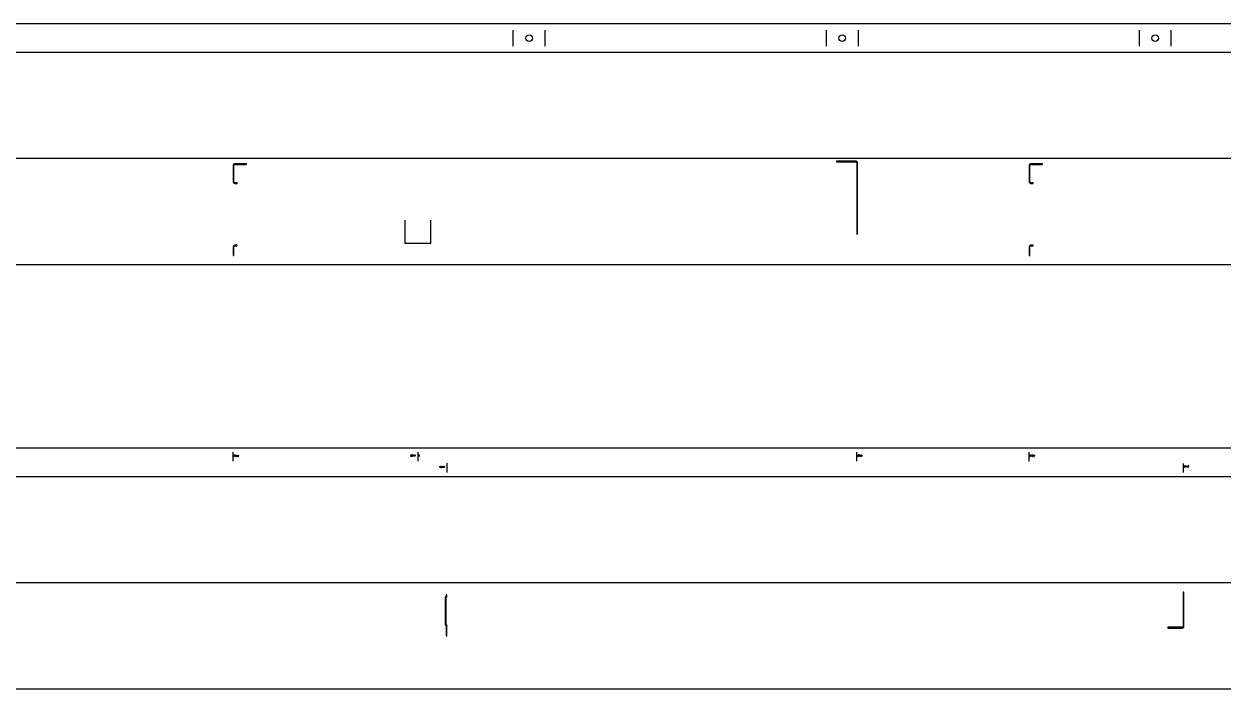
# Model space of a CAD drawing. Header units: metres. Extents: x -572 to -120, y 29 to 92.
# Drawn here: x -345.9 to -233, y 29.2 to 91.9 of the extents above; entities that cross this region are included whole.
import ezdxf

# ---------------------------------------------------------------- set-up
doc = ezdxf.new("R2010")
doc.units = ezdxf.units.M

msp = doc.modelspace()

# ---------------------------------------------------------------- linework, layer by layer
at = {"layer": 'Info', "color": 7, "linetype": 'CONTINUOUS'}
for p, q in [((-310.04, 73.4), (-310.04, 71.2)), ((-307.64, 73.4), (-307.64, 71.2)), ((-307.64, 71.2), (-310.04, 71.2))]:
    msp.add_line(p, q, dxfattribs=at)
at = {"layer": 'REFERENCEBEAM', "color": 9, "linetype": 'CONTINUOUS'}
for p, q in [((-119.97, 91.89), (-500.72, 91.89)), ((-119.97, 89.2), (-500.72, 89.2)), ((-119.97, 79.2), (-500.72, 79.2)), ((-119.97, 69.2), (-500.72, 69.2)), ((-119.97, 51.89), (-500.72, 51.89)), ((-119.97, 49.2), (-500.72, 49.2)), ((-119.97, 39.2), (-500.72, 39.2)), ((-119.97, 29.2), (-500.72, 29.2))]:
    msp.add_line(p, q, dxfattribs=at)
at = {"layer": 'RSBEAMINSIDELASERMARK', "color": 7, "linetype": 'CONTINUOUS'}
for p, q in [((-326.22, 78.58), (-326.22, 77.02)), ((-326.16, 77.02), (-326.16, 78.58)), ((-324.97, 78.7), (-326.1, 78.7)), ((-326.1, 78.64), (-324.97, 78.64)), ((-324.97, 78.64), (-324.97, 78.7)), ((-267.53, 78.95), (-269.39, 78.95)), ((-269.39, 78.95), (-269.39, 78.88)), ((-269.39, 78.88), (-267.53, 78.88)), ((-267.47, 78.81), (-267.47, 72.08)), ((-267.39, 72.08), (-267.39, 78.81)), ((-251.22, 78.58), (-251.22, 77.02)), ((-251.16, 77.02), (-251.16, 78.58)), ((-249.97, 78.7), (-251.1, 78.7)), ((-251.1, 78.64), (-249.97, 78.64)), ((-249.97, 78.64), (-249.97, 78.7)), ((-325.84, 76.92), (-326.06, 76.92)), ((-326.06, 76.86), (-325.84, 76.86)), ((-325.84, 76.86), (-325.84, 76.92)), ((-250.84, 76.92), (-251.06, 76.92)), ((-251.06, 76.86), (-250.84, 76.86)), ((-250.84, 76.86), (-250.84, 76.92)), ((-267.47, 72.08), (-267.39, 72.08)), ((-326.22, 70.88), (-326.22, 70.08)), ((-326.22, 70.08), (-326.16, 70.08)), ((-326.16, 70.08), (-326.16, 70.88)), ((-325.84, 71.04), (-326.06, 71.04)), ((-326.06, 70.98), (-325.84, 70.98)), ((-325.84, 70.98), (-325.84, 71.04)), ((-251.22, 70.88), (-251.22, 70.08)), ((-251.22, 70.08), (-251.16, 70.08)), ((-251.16, 70.08), (-251.16, 70.88)), ((-250.84, 71.04), (-251.06, 71.04)), ((-251.06, 70.98), (-250.84, 70.98)), ((-250.84, 70.98), (-250.84, 71.04))]:
    msp.add_line(p, q, dxfattribs=at)
for centre, radius, start, end in [((-326.1, 78.58), 0.122, 90, 180), ((-326.1, 78.58), 0.062, 90, 180), ((-267.53, 78.81), 0.137, 0, 90), ((-267.53, 78.81), 0.062, 0, 90), ((-251.1, 78.58), 0.122, 90, 180), ((-251.1, 78.58), 0.062, 90, 180), ((-326.06, 77.02), 0.154, 180, 270), ((-326.06, 77.02), 0.094, 180, 270), ((-251.06, 77.02), 0.154, 180, 270), ((-251.06, 77.02), 0.094, 180, 270), ((-326.06, 70.88), 0.154, 90, 180), ((-326.06, 70.88), 0.094, 90, 180), ((-251.06, 70.88), 0.154, 90, 180), ((-251.06, 70.88), 0.094, 90, 180)]:
    msp.add_arc(centre, radius, start, end, dxfattribs=at)
at = {"layer": 'RSBEAMOUTSIDELASERMARK', "color": 7, "linetype": 'CONTINUOUS'}
for p, q in [((-306.24, 37.82), (-306.24, 35.34)), ((-306.19, 37.93), (-306.2, 37.91)), ((-306.09, 38.07), (-306.17, 38.07)), ((-306.17, 38.07), (-306.17, 37.97)), ((-306.17, 35.34), (-306.17, 37.82)), ((-306.15, 37.86), (-306.13, 37.88)), ((-306.09, 37.97), (-306.09, 38.07)), ((-236.64, 38.33), (-236.72, 38.33)), ((-236.72, 38.33), (-236.72, 35.09)), ((-236.64, 35.09), (-236.64, 38.33)), ((-306.2, 35.24), (-306.19, 35.22)), ((-306.17, 35.17), (-306.17, 34.2)), ((-306.13, 35.27), (-306.15, 35.29)), ((-306.09, 34.2), (-306.09, 35.17)), ((-236.76, 35.03), (-236.78, 35.02)), ((-236.74, 35.05), (-236.76, 35.03)), ((-236.72, 35.07), (-236.74, 35.05)), ((-236.72, 35.09), (-236.72, 35.07)), ((-236.68, 35), (-236.65, 35.04)), ((-236.65, 35.04), (-236.64, 35.09)), ((-306.17, 34.2), (-306.09, 34.2)), ((-236.78, 35.02), (-238.14, 35.02)), ((-238.14, 35.02), (-238.14, 34.95)), ((-238.14, 34.95), (-236.78, 34.95)), ((-236.78, 34.95), (-236.73, 34.96)), ((-236.73, 34.96), (-236.68, 35))]:
    msp.add_line(p, q, dxfattribs=at)
for centre, radius, start, end in [((-306.11, 37.82), 0.137, 157.5038, 180.0001), ((-306.11, 37.82), 0.137, 135.0054, 157.5039), ((-306.23, 37.97), 0.062, 315.0054, 337.5039), ((-306.23, 37.97), 0.062, 337.5038, 360.0001), ((-306.11, 37.82), 0.062, 135.0054, 157.5039), ((-306.11, 37.82), 0.062, 157.5038, 180.0001), ((-306.23, 37.97), 0.137, 315.0054, 337.5039), ((-306.23, 37.97), 0.137, 337.5038, 360.0001), ((-306.09, 35.34), 0.154, 179.9651, 201.2241), ((-306.1, 35.34), 0.147, 201.1692, 223.115), ((-306.24, 35.17), 0.0664, 21.1692, 43.115), ((-306.1, 35.34), 0.0696, 179.9651, 201.2241), ((-306.1, 35.34), 0.0664, 201.1692, 223.115), ((-306.24, 35.17), 0.0696, 359.9651, 381.2241), ((-306.24, 35.17), 0.147, 21.1692, 43.115), ((-306.25, 35.17), 0.154, 359.9651, 381.2241)]:
    msp.add_arc(centre, radius, start, end, dxfattribs=at)
at = {"layer": 'RSBOTTOMFLANGEMARK', "color": 7, "linetype": 'CONTINUOUS'}
for p, q in [((-299.84, 89.79), (-299.84, 91.29)), ((-296.84, 89.79), (-296.84, 91.29)), ((-270.34, 91.29), (-270.34, 89.79)), ((-267.34, 91.29), (-267.34, 89.79)), ((-240.84, 89.79), (-240.84, 91.29)), ((-237.84, 89.79), (-237.84, 91.29))]:
    msp.add_line(p, q, dxfattribs=at)
for centre in [(-298.34, 90.54), (-268.84, 90.54), (-239.34, 90.54)]:
    msp.add_circle(centre, 0.312, dxfattribs=at)
at = {"layer": 'RSTOPFLANGEMARK', "color": 7, "linetype": 'CONTINUOUS'}
for p, q in [((-326.22, 50.67), (-326.22, 51.54)), ((-326.18, 51.15), (-326.17, 51.14)), ((-326.17, 51.25), (-326.16, 51.25)), ((-326.17, 51.24), (-326.17, 51.25)), ((-326.17, 51.14), (-326.16, 51.13)), ((-326.16, 51.25), (-326.15, 51.25)), ((-326.15, 51.2), (-326.16, 51.2)), ((-326.16, 51.13), (-326.15, 51.13)), ((-326.15, 51.25), (-326.14, 51.25)), ((-326.14, 51.19), (-326.15, 51.2)), ((-326.14, 51.2), (-326.15, 51.2)), ((-326.15, 51.13), (-326.14, 51.13)), ((-326.14, 51.25), (-326.13, 51.24)), ((-326.14, 51.25), (-326.14, 51.25)), ((-326.13, 51.21), (-326.14, 51.2)), ((-326.13, 51.18), (-326.14, 51.19)), ((-326.14, 51.14), (-326.13, 51.15)), ((-326.14, 51.13), (-326.14, 51.14)), ((-326.13, 51.24), (-326.13, 51.22)), ((-326.13, 51.22), (-326.13, 51.21)), ((-326.13, 51.17), (-326.13, 51.18)), ((-326.13, 51.15), (-326.13, 51.17)), ((-326.09, 51.25), (-326.09, 51.2)), ((-326.05, 51.25), (-326.09, 51.25)), ((-326.09, 51.2), (-326.08, 51.21)), ((-326.09, 51.14), (-326.09, 51.15)), ((-326.08, 51.13), (-326.09, 51.14)), ((-326.08, 51.21), (-326.07, 51.21)), ((-326.08, 51.21), (-326.08, 51.21)), ((-326.07, 51.13), (-326.08, 51.13)), ((-326.07, 51.21), (-326.06, 51.21)), ((-326.06, 51.14), (-326.07, 51.13)), ((-326.07, 51.13), (-326.07, 51.13)), ((-326.06, 51.21), (-326.05, 51.19)), ((-326.05, 51.15), (-326.06, 51.14)), ((-326.05, 51.19), (-326.05, 51.17)), ((-326.05, 51.17), (-326.05, 51.15)), ((-326.05, 51.17), (-326.05, 51.17)), ((-325.98, 51.25), (-326.02, 51.16)), ((-326.02, 51.16), (-325.96, 51.16)), ((-325.98, 51.13), (-325.98, 51.25)), ((-325.93, 51.24), (-325.92, 51.25)), ((-325.93, 51.23), (-325.93, 51.24)), ((-325.92, 51.16), (-325.93, 51.15)), ((-325.93, 51.15), (-325.93, 51.14)), ((-325.93, 51.14), (-325.93, 51.13)), ((-325.93, 51.14), (-325.93, 51.14)), ((-325.93, 51.13), (-325.88, 51.13)), ((-325.92, 51.25), (-325.91, 51.25)), ((-325.92, 51.25), (-325.92, 51.25)), ((-325.89, 51.21), (-325.92, 51.16)), ((-325.91, 51.25), (-325.9, 51.25)), ((-325.9, 51.25), (-325.89, 51.25)), ((-325.9, 51.25), (-325.9, 51.25)), ((-325.89, 51.25), (-325.88, 51.24)), ((-325.89, 51.25), (-325.89, 51.25)), ((-325.88, 51.22), (-325.89, 51.21)), ((-325.88, 51.24), (-325.88, 51.23)), ((-325.88, 51.23), (-325.88, 51.22)), ((-325.81, 51.25), (-325.86, 51.16)), ((-325.86, 51.16), (-325.8, 51.16)), ((-325.81, 51.13), (-325.81, 51.25)), ((-325.76, 51.25), (-325.75, 51.25)), ((-325.76, 51.24), (-325.76, 51.25)), ((-325.76, 51.23), (-325.76, 51.24)), ((-325.72, 51.21), (-325.76, 51.16)), ((-325.76, 51.16), (-325.76, 51.15)), ((-325.76, 51.15), (-325.76, 51.14)), ((-325.76, 51.14), (-325.76, 51.13)), ((-325.76, 51.14), (-325.76, 51.14)), ((-325.76, 51.13), (-325.72, 51.13)), ((-325.75, 51.25), (-325.74, 51.25)), ((-325.74, 51.25), (-325.73, 51.25)), ((-325.74, 51.25), (-325.74, 51.25)), ((-325.73, 51.25), (-325.72, 51.25)), ((-325.73, 51.25), (-325.73, 51.25)), ((-325.72, 51.25), (-325.72, 51.24)), ((-325.72, 51.24), (-325.72, 51.23)), ((-325.72, 51.23), (-325.72, 51.22)), ((-325.72, 51.22), (-325.72, 51.21)), ((-309.53, 51.18), (-309.52, 51.16)), ((-309.52, 51.28), (-309.51, 51.28)), ((-309.52, 51.27), (-309.52, 51.28)), ((-309.52, 51.16), (-309.51, 51.16)), ((-309.51, 51.28), (-309.5, 51.28)), ((-309.5, 51.22), (-309.51, 51.22)), ((-309.51, 51.16), (-309.5, 51.16)), ((-309.5, 51.28), (-309.49, 51.28)), ((-309.5, 51.28), (-309.5, 51.28)), ((-309.49, 51.23), (-309.5, 51.22)), ((-309.49, 51.22), (-309.5, 51.22)), ((-309.5, 51.16), (-309.49, 51.16)), ((-309.49, 51.28), (-309.48, 51.26)), ((-309.48, 51.24), (-309.49, 51.23)), ((-309.48, 51.21), (-309.49, 51.22)), ((-309.49, 51.16), (-309.48, 51.18)), ((-309.49, 51.16), (-309.49, 51.16)), ((-309.48, 51.26), (-309.48, 51.25)), ((-309.48, 51.25), (-309.48, 51.24)), ((-309.48, 51.19), (-309.48, 51.21)), ((-309.48, 51.18), (-309.48, 51.19)), ((-309.45, 51.26), (-309.44, 51.27)), ((-309.44, 51.17), (-309.45, 51.16)), ((-309.45, 51.16), (-309.4, 51.16)), ((-309.45, 51.16), (-309.45, 51.16)), ((-309.44, 51.28), (-309.43, 51.28)), ((-309.44, 51.27), (-309.44, 51.28)), ((-309.4, 51.23), (-309.44, 51.18)), ((-309.44, 51.18), (-309.44, 51.17)), ((-309.44, 51.18), (-309.44, 51.18)), ((-309.43, 51.28), (-309.42, 51.28)), ((-309.43, 51.28), (-309.43, 51.28)), ((-309.42, 51.28), (-309.41, 51.28)), ((-309.41, 51.28), (-309.4, 51.27)), ((-309.41, 51.28), (-309.41, 51.28)), ((-309.4, 51.27), (-309.4, 51.25)), ((-309.4, 51.27), (-309.4, 51.27)), ((-309.4, 51.25), (-309.4, 51.24)), ((-309.4, 51.24), (-309.4, 51.23)), ((-309.35, 51.28), (-309.36, 51.27)), ((-309.36, 51.27), (-309.36, 51.25)), ((-309.36, 51.25), (-309.36, 51.24)), ((-309.36, 51.24), (-309.36, 51.22)), ((-309.36, 51.22), (-309.36, 51.2)), ((-309.36, 51.2), (-309.36, 51.19)), ((-309.36, 51.19), (-309.36, 51.17)), ((-309.36, 51.17), (-309.35, 51.16)), ((-309.34, 51.28), (-309.35, 51.28)), ((-309.35, 51.16), (-309.34, 51.16)), ((-309.34, 51.28), (-309.34, 51.28)), ((-309.33, 51.28), (-309.34, 51.28)), ((-309.34, 51.16), (-309.33, 51.16)), ((-309.34, 51.16), (-309.34, 51.16)), ((-309.32, 51.27), (-309.33, 51.28)), ((-309.33, 51.16), (-309.32, 51.17)), ((-309.32, 51.25), (-309.32, 51.27)), ((-309.31, 51.24), (-309.32, 51.25)), ((-309.32, 51.19), (-309.31, 51.2)), ((-309.32, 51.17), (-309.32, 51.19)), ((-309.31, 51.22), (-309.31, 51.24)), ((-309.31, 51.2), (-309.31, 51.22)), ((-309.25, 51.28), (-309.29, 51.19)), ((-309.29, 51.19), (-309.23, 51.19)), ((-309.25, 51.16), (-309.25, 51.28)), ((-309.18, 51.27), (-309.17, 51.28)), ((-309.17, 51.16), (-309.18, 51.16)), ((-309.17, 51.28), (-309.17, 51.16)), ((-309.11, 51.28), (-309.1, 51.28)), ((-309.11, 51.27), (-309.11, 51.28)), ((-309.11, 51.18), (-309.11, 51.16)), ((-309.11, 51.16), (-309.1, 51.16)), ((-309.1, 51.28), (-309.09, 51.28)), ((-309.09, 51.22), (-309.1, 51.22)), ((-309.1, 51.16), (-309.09, 51.16)), ((-309.09, 51.28), (-309.08, 51.28)), ((-309.08, 51.23), (-309.09, 51.22)), ((-309.08, 51.22), (-309.09, 51.22)), ((-309.09, 51.16), (-309.08, 51.16)), ((-309.08, 51.28), (-309.07, 51.26)), ((-309.08, 51.28), (-309.08, 51.28)), ((-309.07, 51.24), (-309.08, 51.23)), ((-309.07, 51.21), (-309.08, 51.22)), ((-309.08, 51.16), (-309.07, 51.16)), ((-309.07, 51.26), (-309.07, 51.25)), ((-309.07, 51.25), (-309.07, 51.24)), ((-309.07, 51.19), (-309.07, 51.21)), ((-309.07, 51.18), (-309.07, 51.19)), ((-309.07, 51.16), (-309.07, 51.18)), ((-308.84, 51.54), (-308.84, 50.67)), ((-308.77, 51.29), (-308.77, 51.28)), ((-308.76, 51.29), (-308.77, 51.29)), ((-308.77, 51.28), (-308.77, 51.27)), ((-308.77, 51.27), (-308.77, 51.26)), ((-308.77, 51.26), (-308.77, 51.2)), ((-308.77, 51.2), (-308.77, 51.19)), ((-308.77, 51.19), (-308.77, 51.18)), ((-308.77, 51.18), (-308.77, 51.17)), ((-308.77, 51.17), (-308.76, 51.17)), ((-308.76, 51.29), (-308.76, 51.29)), ((-308.74, 51.29), (-308.76, 51.29)), ((-308.76, 51.17), (-308.74, 51.17)), ((-308.76, 51.17), (-308.76, 51.17)), ((-308.74, 51.29), (-308.74, 51.29)), ((-308.73, 51.29), (-308.74, 51.29)), ((-308.74, 51.17), (-308.73, 51.17)), ((-308.74, 51.17), (-308.74, 51.17)), ((-308.73, 51.28), (-308.73, 51.29)), ((-308.73, 51.27), (-308.73, 51.28)), ((-308.73, 51.26), (-308.73, 51.27)), ((-308.73, 51.19), (-308.73, 51.2)), ((-308.73, 51.18), (-308.73, 51.19)), ((-308.73, 51.17), (-308.73, 51.18)), ((-308.69, 51.29), (-308.69, 51.17)), ((-308.69, 51.17), (-308.64, 51.17)), ((-267.47, 50.67), (-267.47, 51.54)), ((-267.42, 51.24), (-267.41, 51.26)), ((-267.4, 51.13), (-267.42, 51.13)), ((-267.41, 51.26), (-267.41, 51.13)), ((-267.34, 51.25), (-267.35, 51.24)), ((-267.35, 51.24), (-267.35, 51.23)), ((-267.35, 51.23), (-267.35, 51.21)), ((-267.35, 51.21), (-267.35, 51.2)), ((-267.35, 51.2), (-267.35, 51.18)), ((-267.35, 51.18), (-267.35, 51.16)), ((-267.35, 51.16), (-267.35, 51.15)), ((-267.35, 51.15), (-267.34, 51.14)), ((-267.33, 51.26), (-267.34, 51.25)), ((-267.34, 51.14), (-267.33, 51.13)), ((-267.33, 51.26), (-267.33, 51.26)), ((-267.32, 51.25), (-267.33, 51.26)), ((-267.33, 51.13), (-267.32, 51.14)), ((-267.33, 51.13), (-267.33, 51.13)), ((-267.31, 51.24), (-267.32, 51.25)), ((-267.32, 51.14), (-267.31, 51.15)), ((-267.31, 51.23), (-267.31, 51.24)), ((-267.3, 51.21), (-267.31, 51.23)), ((-267.31, 51.16), (-267.3, 51.18)), ((-267.31, 51.15), (-267.31, 51.16)), ((-267.3, 51.2), (-267.3, 51.21)), ((-267.3, 51.18), (-267.3, 51.2)), ((-267.26, 51.14), (-267.27, 51.16)), ((-267.26, 51.26), (-267.26, 51.21)), ((-267.22, 51.26), (-267.26, 51.26)), ((-267.26, 51.21), (-267.25, 51.22)), ((-267.26, 51.21), (-267.26, 51.21)), ((-267.26, 51.14), (-267.26, 51.14)), ((-267.25, 51.13), (-267.26, 51.14)), ((-267.25, 51.22), (-267.24, 51.22)), ((-267.24, 51.13), (-267.25, 51.13)), ((-267.24, 51.22), (-267.23, 51.21)), ((-267.23, 51.14), (-267.24, 51.13)), ((-267.23, 51.21), (-267.22, 51.2)), ((-267.22, 51.15), (-267.23, 51.14)), ((-267.22, 51.2), (-267.22, 51.18)), ((-267.22, 51.18), (-267.22, 51.17)), ((-267.22, 51.17), (-267.22, 51.15)), ((-267.17, 51.24), (-267.16, 51.26)), ((-267.15, 51.13), (-267.17, 51.13)), ((-267.16, 51.26), (-267.16, 51.13)), ((-267.1, 51.25), (-267.09, 51.26)), ((-267.1, 51.24), (-267.1, 51.25)), ((-267.1, 51.15), (-267.1, 51.14)), ((-267.1, 51.14), (-267.09, 51.13)), ((-267.09, 51.26), (-267.08, 51.26)), ((-267.07, 51.2), (-267.09, 51.2)), ((-267.09, 51.13), (-267.08, 51.13)), ((-267.08, 51.26), (-267.07, 51.26)), ((-267.08, 51.13), (-267.07, 51.13)), ((-267.07, 51.26), (-267.06, 51.25)), ((-267.06, 51.21), (-267.07, 51.2)), ((-267.07, 51.2), (-267.07, 51.2)), ((-267.06, 51.19), (-267.07, 51.2)), ((-267.07, 51.2), (-267.07, 51.2)), ((-267.07, 51.13), (-267.06, 51.14)), ((-267.06, 51.25), (-267.06, 51.24)), ((-267.06, 51.24), (-267.06, 51.23)), ((-267.06, 51.23), (-267.06, 51.21)), ((-267.06, 51.17), (-267.06, 51.19)), ((-267.06, 51.15), (-267.06, 51.17)), ((-267.06, 51.14), (-267.06, 51.15)), ((-267.01, 51.25), (-267.02, 51.24)), ((-267.02, 51.24), (-267.02, 51.23)), ((-267.02, 51.23), (-267.02, 51.21)), ((-267.02, 51.21), (-267.02, 51.2)), ((-267.02, 51.2), (-267.02, 51.18)), ((-267.02, 51.18), (-267.02, 51.16)), ((-267.02, 51.16), (-267.02, 51.15)), ((-267.02, 51.15), (-267.01, 51.14)), ((-267, 51.26), (-267.01, 51.25)), ((-267.01, 51.14), (-267, 51.13)), ((-267, 51.26), (-267, 51.26)), ((-266.99, 51.25), (-267, 51.26)), ((-267, 51.13), (-266.99, 51.14)), ((-267, 51.13), (-267, 51.13)), ((-266.98, 51.24), (-266.99, 51.25)), ((-266.99, 51.14), (-266.98, 51.15)), ((-266.98, 51.23), (-266.98, 51.24)), ((-266.97, 51.21), (-266.98, 51.23)), ((-266.98, 51.16), (-266.97, 51.18)), ((-266.98, 51.15), (-266.98, 51.16)), ((-266.97, 51.2), (-266.97, 51.21)), ((-266.97, 51.18), (-266.97, 51.2)), ((-251.22, 50.67), (-251.22, 51.54)), ((-251.19, 51.24), (-251.18, 51.25)), ((-251.19, 51.15), (-251.19, 51.14)), ((-251.19, 51.14), (-251.18, 51.13)), ((-251.18, 51.26), (-251.17, 51.26)), ((-251.18, 51.25), (-251.18, 51.26)), ((-251.16, 51.2), (-251.18, 51.2)), ((-251.18, 51.13), (-251.17, 51.13)), ((-251.17, 51.26), (-251.16, 51.25)), ((-251.17, 51.13), (-251.16, 51.13)), ((-251.16, 51.25), (-251.15, 51.25)), ((-251.15, 51.21), (-251.16, 51.2)), ((-251.15, 51.19), (-251.16, 51.2)), ((-251.16, 51.2), (-251.16, 51.2)), ((-251.16, 51.13), (-251.15, 51.14)), ((-251.15, 51.25), (-251.15, 51.24)), ((-251.15, 51.24), (-251.15, 51.22)), ((-251.15, 51.22), (-251.15, 51.21)), ((-251.15, 51.18), (-251.15, 51.19)), ((-251.14, 51.17), (-251.15, 51.18)), ((-251.15, 51.15), (-251.14, 51.17)), ((-251.15, 51.14), (-251.15, 51.15)), ((-251.1, 51.26), (-251.11, 51.21)), ((-251.11, 51.21), (-251.1, 51.21)), ((-251.1, 51.14), (-251.11, 51.15)), ((-251.06, 51.26), (-251.1, 51.26)), ((-251.1, 51.21), (-251.09, 51.21)), ((-251.1, 51.13), (-251.1, 51.14)), ((-251.09, 51.13), (-251.1, 51.13)), ((-251.09, 51.21), (-251.08, 51.21)), ((-251.08, 51.13), (-251.09, 51.13)), ((-251.08, 51.21), (-251.07, 51.21)), ((-251.07, 51.14), (-251.08, 51.13)), ((-251.07, 51.21), (-251.07, 51.19)), ((-251.07, 51.19), (-251.06, 51.17)), ((-251.06, 51.17), (-251.07, 51.15)), ((-251.07, 51.15), (-251.07, 51.14)), ((-251.06, 51.17), (-251.06, 51.17)), ((-250.99, 51.26), (-251.04, 51.17)), ((-251.04, 51.17), (-250.98, 51.17)), ((-250.99, 51.13), (-250.99, 51.26)), ((-250.95, 51.24), (-250.94, 51.24)), ((-250.94, 51.15), (-250.95, 51.14)), ((-250.95, 51.14), (-250.95, 51.13)), ((-250.95, 51.13), (-250.9, 51.13)), ((-250.94, 51.25), (-250.93, 51.25)), ((-250.94, 51.24), (-250.94, 51.25)), ((-250.9, 51.21), (-250.94, 51.16)), ((-250.94, 51.16), (-250.94, 51.15)), ((-250.94, 51.15), (-250.94, 51.15)), ((-250.93, 51.26), (-250.92, 51.26)), ((-250.93, 51.25), (-250.93, 51.26)), ((-250.92, 51.26), (-250.91, 51.25)), ((-250.91, 51.25), (-250.9, 51.25)), ((-250.91, 51.25), (-250.91, 51.25)), ((-250.9, 51.25), (-250.9, 51.24)), ((-250.9, 51.24), (-250.9, 51.23)), ((-250.9, 51.23), (-250.9, 51.22)), ((-250.9, 51.22), (-250.9, 51.21)), ((-250.83, 51.26), (-250.87, 51.17)), ((-250.87, 51.17), (-250.81, 51.17)), ((-250.83, 51.13), (-250.83, 51.26)), ((-250.78, 51.24), (-250.77, 51.25)), ((-250.78, 51.24), (-250.78, 51.24)), ((-250.74, 51.21), (-250.78, 51.16)), ((-250.78, 51.16), (-250.78, 51.15)), ((-250.78, 51.15), (-250.78, 51.14)), ((-250.78, 51.15), (-250.78, 51.15)), ((-250.78, 51.14), (-250.78, 51.13)), ((-250.78, 51.13), (-250.73, 51.13)), ((-250.77, 51.25), (-250.76, 51.26)), ((-250.77, 51.25), (-250.77, 51.25)), ((-250.76, 51.26), (-250.75, 51.26)), ((-250.75, 51.26), (-250.75, 51.25)), ((-250.75, 51.25), (-250.74, 51.25)), ((-250.74, 51.25), (-250.73, 51.24)), ((-250.74, 51.25), (-250.74, 51.25)), ((-250.73, 51.22), (-250.74, 51.21)), ((-250.73, 51.24), (-250.73, 51.23)), ((-250.73, 51.23), (-250.73, 51.22)), ((-306.75, 50.18), (-306.74, 50.2)), ((-306.73, 50.07), (-306.75, 50.07)), ((-306.74, 50.2), (-306.74, 50.07)), ((-306.67, 50.19), (-306.68, 50.18)), ((-306.68, 50.18), (-306.68, 50.17)), ((-306.68, 50.17), (-306.68, 50.15)), ((-306.68, 50.15), (-306.68, 50.13)), ((-306.68, 50.13), (-306.68, 50.12)), ((-306.68, 50.12), (-306.68, 50.1)), ((-306.68, 50.1), (-306.68, 50.09)), ((-306.68, 50.09), (-306.67, 50.08)), ((-306.66, 50.2), (-306.67, 50.19)), ((-306.67, 50.08), (-306.66, 50.07)), ((-306.66, 50.2), (-306.66, 50.2)), ((-306.65, 50.19), (-306.66, 50.2)), ((-306.66, 50.07), (-306.65, 50.08)), ((-306.66, 50.07), (-306.66, 50.07)), ((-306.64, 50.18), (-306.65, 50.19)), ((-306.65, 50.08), (-306.64, 50.09)), ((-306.63, 50.17), (-306.64, 50.18)), ((-306.64, 50.09), (-306.63, 50.1)), ((-306.63, 50.15), (-306.63, 50.17)), ((-306.63, 50.13), (-306.63, 50.15)), ((-306.63, 50.12), (-306.63, 50.13)), ((-306.63, 50.1), (-306.63, 50.12)), ((-306.56, 50.2), (-306.61, 50.11)), ((-306.61, 50.11), (-306.55, 50.11)), ((-306.56, 50.07), (-306.56, 50.2)), ((-306.52, 50.12), (-306.51, 50.13)), ((-306.52, 50.11), (-306.52, 50.12)), ((-306.52, 50.1), (-306.52, 50.11)), ((-306.51, 50.08), (-306.52, 50.1)), ((-306.5, 50.2), (-306.51, 50.19)), ((-306.51, 50.19), (-306.51, 50.18)), ((-306.51, 50.18), (-306.51, 50.17)), ((-306.51, 50.17), (-306.51, 50.16)), ((-306.51, 50.16), (-306.51, 50.15)), ((-306.51, 50.15), (-306.5, 50.14)), ((-306.51, 50.14), (-306.5, 50.14)), ((-306.51, 50.13), (-306.51, 50.14)), ((-306.51, 50.08), (-306.51, 50.08)), ((-306.5, 50.07), (-306.51, 50.08)), ((-306.49, 50.2), (-306.5, 50.2)), ((-306.5, 50.14), (-306.5, 50.14)), ((-306.5, 50.14), (-306.49, 50.14)), ((-306.5, 50.14), (-306.5, 50.14)), ((-306.49, 50.07), (-306.5, 50.07)), ((-306.49, 50.2), (-306.49, 50.2)), ((-306.48, 50.19), (-306.49, 50.2)), ((-306.49, 50.14), (-306.48, 50.15)), ((-306.49, 50.14), (-306.49, 50.14)), ((-306.49, 50.14), (-306.48, 50.14)), ((-306.49, 50.14), (-306.49, 50.14)), ((-306.48, 50.08), (-306.49, 50.07)), ((-306.49, 50.07), (-306.49, 50.07)), ((-306.47, 50.18), (-306.48, 50.19)), ((-306.48, 50.15), (-306.47, 50.16)), ((-306.48, 50.14), (-306.47, 50.13)), ((-306.47, 50.08), (-306.48, 50.08)), ((-306.47, 50.17), (-306.47, 50.18)), ((-306.47, 50.16), (-306.47, 50.17)), ((-306.47, 50.13), (-306.47, 50.12)), ((-306.47, 50.12), (-306.47, 50.11)), ((-306.47, 50.11), (-306.47, 50.1)), ((-306.47, 50.1), (-306.47, 50.08)), ((-306.4, 50.2), (-306.44, 50.11)), ((-306.44, 50.11), (-306.39, 50.11)), ((-306.4, 50.07), (-306.4, 50.2)), ((-306.34, 50.19), (-306.35, 50.18)), ((-306.35, 50.18), (-306.35, 50.17)), ((-306.35, 50.17), (-306.35, 50.16)), ((-306.35, 50.16), (-306.34, 50.15)), ((-306.35, 50.13), (-306.34, 50.14)), ((-306.35, 50.12), (-306.35, 50.13)), ((-306.35, 50.11), (-306.35, 50.12)), ((-306.35, 50.1), (-306.35, 50.11)), ((-306.35, 50.08), (-306.35, 50.1)), ((-306.34, 50.08), (-306.35, 50.08)), ((-306.33, 50.2), (-306.34, 50.19)), ((-306.34, 50.15), (-306.33, 50.14)), ((-306.34, 50.14), (-306.33, 50.14)), ((-306.33, 50.07), (-306.34, 50.08)), ((-306.33, 50.2), (-306.33, 50.2)), ((-306.32, 50.2), (-306.33, 50.2)), ((-306.33, 50.14), (-306.33, 50.14)), ((-306.33, 50.14), (-306.32, 50.14)), ((-306.33, 50.14), (-306.33, 50.14)), ((-306.33, 50.07), (-306.33, 50.07)), ((-306.32, 50.07), (-306.33, 50.07)), ((-306.31, 50.19), (-306.32, 50.2)), ((-306.32, 50.14), (-306.31, 50.15)), ((-306.32, 50.14), (-306.32, 50.14)), ((-306.32, 50.14), (-306.31, 50.14)), ((-306.32, 50.14), (-306.32, 50.14)), ((-306.31, 50.08), (-306.32, 50.07)), ((-306.31, 50.18), (-306.31, 50.19)), ((-306.31, 50.17), (-306.31, 50.18)), ((-306.31, 50.16), (-306.31, 50.17)), ((-306.31, 50.15), (-306.31, 50.16)), ((-306.31, 50.14), (-306.31, 50.13)), ((-306.31, 50.13), (-306.3, 50.12)), ((-306.3, 50.1), (-306.31, 50.08)), ((-306.31, 50.08), (-306.31, 50.08)), ((-306.3, 50.12), (-306.3, 50.11)), ((-306.3, 50.11), (-306.3, 50.1)), ((-306.09, 50.48), (-306.09, 49.61)), ((-236.72, 50.47), (-236.72, 49.61)), ((-236.65, 50.23), (-236.64, 50.24)), ((-236.63, 50.12), (-236.65, 50.12)), ((-236.64, 50.24), (-236.64, 50.12)), ((-236.58, 50.19), (-236.59, 50.18)), ((-236.59, 50.18), (-236.58, 50.16)), ((-236.57, 50.24), (-236.58, 50.23)), ((-236.58, 50.23), (-236.58, 50.21)), ((-236.58, 50.21), (-236.58, 50.19)), ((-236.58, 50.16), (-236.58, 50.15)), ((-236.58, 50.15), (-236.58, 50.13)), ((-236.58, 50.13), (-236.57, 50.12)), ((-236.56, 50.24), (-236.57, 50.24)), ((-236.57, 50.12), (-236.56, 50.12)), ((-236.56, 50.24), (-236.56, 50.24)), ((-236.55, 50.24), (-236.56, 50.24)), ((-236.56, 50.12), (-236.55, 50.12)), ((-236.56, 50.12), (-236.56, 50.12)), ((-236.54, 50.23), (-236.55, 50.24)), ((-236.55, 50.12), (-236.54, 50.13)), ((-236.54, 50.21), (-236.54, 50.23)), ((-236.54, 50.19), (-236.54, 50.21)), ((-236.54, 50.18), (-236.54, 50.19)), ((-236.54, 50.16), (-236.54, 50.18)), ((-236.54, 50.15), (-236.54, 50.16)), ((-236.54, 50.13), (-236.54, 50.15)), ((-236.5, 50.24), (-236.5, 50.19)), ((-236.46, 50.24), (-236.5, 50.24)), ((-236.5, 50.19), (-236.49, 50.2)), ((-236.5, 50.13), (-236.5, 50.14)), ((-236.49, 50.12), (-236.5, 50.13)), ((-236.49, 50.2), (-236.48, 50.2)), ((-236.48, 50.12), (-236.49, 50.12)), ((-236.48, 50.2), (-236.46, 50.19)), ((-236.48, 50.2), (-236.48, 50.2)), ((-236.48, 50.12), (-236.48, 50.12)), ((-236.46, 50.12), (-236.48, 50.12)), ((-236.46, 50.19), (-236.46, 50.18)), ((-236.46, 50.18), (-236.45, 50.16)), ((-236.45, 50.15), (-236.46, 50.14)), ((-236.46, 50.14), (-236.46, 50.12)), ((-236.45, 50.16), (-236.45, 50.15)), ((-236.4, 50.24), (-236.4, 50.12)), ((-236.4, 50.23), (-236.4, 50.24)), ((-236.39, 50.12), (-236.4, 50.12)), ((-236.34, 50.22), (-236.33, 50.23)), ((-236.33, 50.14), (-236.34, 50.13)), ((-236.34, 50.13), (-236.34, 50.12)), ((-236.34, 50.12), (-236.29, 50.12)), ((-236.34, 50.12), (-236.34, 50.12)), ((-236.33, 50.24), (-236.32, 50.24)), ((-236.33, 50.23), (-236.33, 50.24)), ((-236.29, 50.19), (-236.33, 50.14)), ((-236.33, 50.14), (-236.33, 50.14)), ((-236.32, 50.24), (-236.31, 50.24)), ((-236.32, 50.24), (-236.32, 50.24)), ((-236.31, 50.24), (-236.3, 50.24)), ((-236.3, 50.24), (-236.29, 50.23)), ((-236.3, 50.24), (-236.3, 50.24)), ((-236.29, 50.23), (-236.29, 50.22)), ((-236.29, 50.22), (-236.29, 50.21)), ((-236.29, 50.21), (-236.29, 50.2)), ((-236.29, 50.2), (-236.29, 50.19)), ((-236.24, 50.24), (-236.25, 50.23)), ((-236.25, 50.23), (-236.25, 50.21)), ((-236.25, 50.21), (-236.25, 50.2)), ((-236.25, 50.2), (-236.24, 50.19)), ((-236.25, 50.17), (-236.24, 50.18)), ((-236.25, 50.16), (-236.25, 50.17)), ((-236.25, 50.15), (-236.25, 50.16)), ((-236.25, 50.14), (-236.25, 50.15)), ((-236.25, 50.13), (-236.25, 50.14)), ((-236.24, 50.12), (-236.25, 50.13)), ((-236.24, 50.24), (-236.24, 50.24)), ((-236.23, 50.24), (-236.24, 50.24)), ((-236.24, 50.19), (-236.24, 50.19)), ((-236.24, 50.19), (-236.24, 50.19)), ((-236.24, 50.19), (-236.23, 50.19)), ((-236.24, 50.19), (-236.24, 50.19)), ((-236.24, 50.18), (-236.24, 50.19)), ((-236.24, 50.12), (-236.24, 50.12)), ((-236.23, 50.12), (-236.24, 50.12)), ((-236.22, 50.24), (-236.23, 50.24)), ((-236.23, 50.19), (-236.22, 50.19)), ((-236.23, 50.19), (-236.22, 50.19)), ((-236.22, 50.12), (-236.23, 50.12)), ((-236.22, 50.24), (-236.22, 50.24)), ((-236.21, 50.23), (-236.22, 50.24)), ((-236.22, 50.19), (-236.21, 50.2)), ((-236.22, 50.19), (-236.22, 50.19)), ((-236.22, 50.19), (-236.22, 50.18)), ((-236.22, 50.18), (-236.21, 50.17)), ((-236.21, 50.13), (-236.22, 50.12)), ((-236.22, 50.12), (-236.22, 50.12)), ((-236.21, 50.21), (-236.21, 50.23)), ((-236.21, 50.2), (-236.21, 50.21)), ((-236.21, 50.17), (-236.21, 50.16)), ((-236.21, 50.16), (-236.21, 50.15)), ((-236.21, 50.15), (-236.21, 50.14)), ((-236.21, 50.14), (-236.21, 50.13))]:
    msp.add_line(p, q, dxfattribs=at)

doc.saveas('drawing.dxf')
